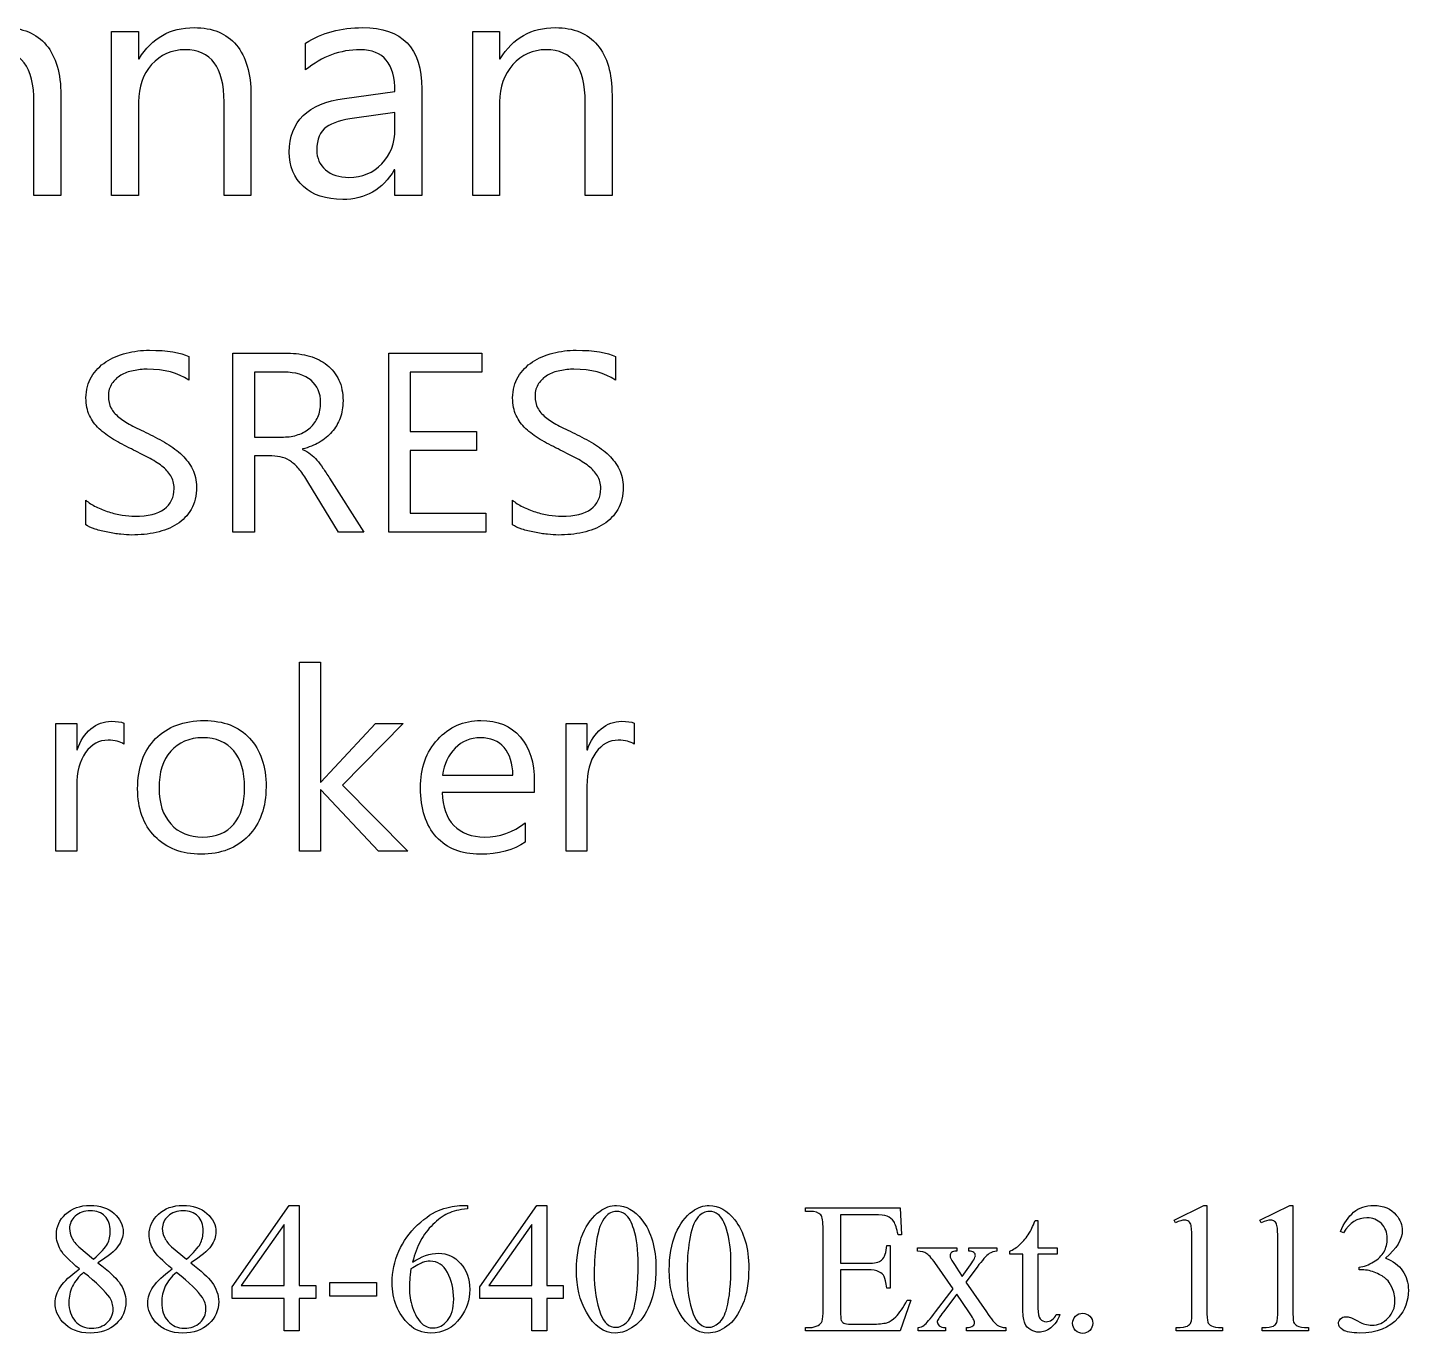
# Model space of a CAD drawing. Extents: x 2.32 to 5.29, y 6.96 to 8.91.
# Drawn here: x 4.364 to 5.294, y 7.986 to 8.866 of the extents above; entities that cross this region are included whole.
import ezdxf

# ---------------------------------------------------------------- set-up
doc = ezdxf.new("R2010")
doc.units = 0
doc.layers.add('Layer_1', color=7, linetype='CONTINUOUS')

msp = doc.modelspace()

# ---------------------------------------------------------------- linework, layer by layer
at = {"layer": 'Layer_1', "color": 7}
for p, q in [((4.420792, 8.752475), (4.420792, 8.863055)), ((4.420792, 8.863055), (4.43889, 8.863055)), ((4.43889, 8.863055), (4.43889, 8.844697)), ((4.664017, 8.752475), (4.664017, 8.863055)), ((4.664017, 8.863055), (4.682116, 8.863055)), ((4.682116, 8.863055), (4.682116, 8.844697)), ((4.551454, 8.837138), (4.551454, 8.85528)), ((4.43889, 8.844697), (4.439332, 8.844697)), ((4.682116, 8.844697), (4.682557, 8.844697)), ((4.386581, 8.820076), (4.386581, 8.752475)), ((4.514595, 8.820076), (4.514595, 8.752475)), ((4.577719, 8.817916), (4.611598, 8.822559)), ((4.629697, 8.824395), (4.629697, 8.752475)), ((4.75782, 8.820076), (4.75782, 8.752475)), ((4.368483, 8.752475), (4.368483, 8.81554)), ((4.43889, 8.81554), (4.43889, 8.752475)), ((4.496496, 8.752475), (4.496496, 8.81554)), ((4.611598, 8.808413), (4.58434, 8.804741)), ((4.611598, 8.797398), (4.611598, 8.808413)), ((4.611598, 8.808413), (4.611598, 8.808413)), ((4.682116, 8.81554), (4.682116, 8.752475)), ((4.739721, 8.752475), (4.739721, 8.81554)), ((4.611598, 8.769753), (4.611157, 8.769753)), ((4.611598, 8.752475), (4.611598, 8.769753)), ((4.386582, 8.752475), (4.368483, 8.752475)), ((4.386581, 8.752475), (4.386582, 8.752475)), ((4.43889, 8.752475), (4.420792, 8.752475)), ((4.514595, 8.752475), (4.496496, 8.752475)), ((4.514595, 8.752475), (4.514595, 8.752475)), ((4.629696, 8.752475), (4.611598, 8.752475)), ((4.629697, 8.752475), (4.629696, 8.752475)), ((4.682116, 8.752475), (4.664017, 8.752475)), ((4.75782, 8.752475), (4.739721, 8.752475)), ((4.75782, 8.752475), (4.75782, 8.752475)), ((4.472782, 8.644041), (4.472782, 8.628167)), ((4.50248, 8.525865), (4.50248, 8.646308)), ((4.50248, 8.646308), (4.539217, 8.646308)), ((4.607539, 8.525865), (4.607539, 8.646308)), ((4.607539, 8.646308), (4.670025, 8.646308)), ((4.670025, 8.646308), (4.670025, 8.633542)), ((4.76015, 8.644041), (4.76015, 8.628167)), ((4.5169, 8.633542), (4.5169, 8.589866)), ((4.536642, 8.633542), (4.5169, 8.633542)), ((4.5169, 8.633542), (4.5169, 8.633542)), ((4.670025, 8.633542), (4.621959, 8.633542)), ((4.621959, 8.633542), (4.621959, 8.593478)), ((4.621959, 8.593478), (4.66642, 8.593478)), ((4.66642, 8.593478), (4.66642, 8.580795)), ((4.5169, 8.589866), (4.53647, 8.589866)), ((4.528745, 8.5771), (4.5169, 8.5771)), ((4.5169, 8.5771), (4.5169, 8.525865)), ((4.549345, 8.581803), (4.549345, 8.581466)), ((4.66642, 8.580795), (4.621959, 8.580795)), ((4.621959, 8.580795), (4.621959, 8.538632)), ((4.57355, 8.525865), (4.55295, 8.559629)), ((4.567627, 8.562064), (4.590716, 8.525864)), ((4.403344, 8.530736), (4.403344, 8.547367)), ((4.690711, 8.530736), (4.690711, 8.547367)), ((4.621959, 8.538632), (4.672772, 8.538632)), ((4.672772, 8.538632), (4.672772, 8.525865)), ((4.403344, 8.530737), (4.403344, 8.530736)), ((4.690711, 8.530737), (4.690711, 8.530736)), ((4.5169, 8.525865), (4.50248, 8.525865)), ((4.590716, 8.525865), (4.57355, 8.525865)), ((4.590716, 8.525864), (4.590716, 8.525865)), ((4.672772, 8.525865), (4.607539, 8.525865)), ((4.672772, 8.525865), (4.672772, 8.525865)), ((4.547285, 8.310847), (4.547285, 8.438178)), ((4.547285, 8.438178), (4.561361, 8.438178)), ((4.561361, 8.438178), (4.561361, 8.357463)), ((4.383173, 8.310847), (4.383173, 8.396854)), ((4.383173, 8.396854), (4.397249, 8.396854)), ((4.397249, 8.396854), (4.397249, 8.379132)), ((4.429008, 8.39719), (4.429008, 8.382912)), ((4.561705, 8.357463), (4.598613, 8.396854)), ((4.617067, 8.396854), (4.576296, 8.355363)), ((4.598613, 8.396854), (4.617067, 8.396854)), ((4.726847, 8.310847), (4.726847, 8.396854)), ((4.726847, 8.396854), (4.740923, 8.396854)), ((4.740923, 8.396854), (4.740923, 8.379132)), ((4.772681, 8.39719), (4.772681, 8.382912)), ((4.397249, 8.379132), (4.397593, 8.379132)), ((4.429008, 8.382912), (4.429008, 8.382912)), ((4.482052, 8.387279), (4.482052, 8.387279)), ((4.740923, 8.379132), (4.741266, 8.379132)), ((4.772681, 8.382912), (4.772681, 8.382912)), ((4.643589, 8.362082), (4.691054, 8.362082)), ((4.691054, 8.362082), (4.691054, 8.362082)), ((4.397249, 8.354691), (4.397249, 8.310847)), ((4.561361, 8.357463), (4.561705, 8.357463)), ((4.561705, 8.352171), (4.561361, 8.352171)), ((4.561361, 8.352171), (4.561361, 8.310847)), ((4.600501, 8.310847), (4.561705, 8.352171)), ((4.576296, 8.355363), (4.620243, 8.310847)), ((4.705474, 8.35763), (4.705474, 8.350407)), ((4.740923, 8.354691), (4.740923, 8.310847)), ((4.705474, 8.350407), (4.643417, 8.350407)), ((4.705474, 8.350407), (4.705474, 8.350407)), ((4.69938, 8.329997), (4.69938, 8.317063)), ((4.397249, 8.310847), (4.383173, 8.310847)), ((4.481022, 8.308832), (4.481022, 8.308832)), ((4.561361, 8.310847), (4.547285, 8.310847)), ((4.620243, 8.310847), (4.600501, 8.310847)), ((4.620243, 8.310847), (4.620243, 8.310847)), ((4.740923, 8.310847), (4.726847, 8.310847)), ((4.502043, 8.017451), (4.540434, 8.07226)), ((4.540434, 8.07226), (4.547148, 8.07226)), ((4.547148, 8.07226), (4.547148, 8.018305)), ((4.656828, 8.07226), (4.660369, 8.07226)), ((4.660369, 8.07226), (4.660369, 8.070002)), ((4.660369, 8.07226), (4.660369, 8.07226)), ((4.668791, 8.017451), (4.707182, 8.07226)), ((4.707182, 8.07226), (4.713896, 8.07226)), ((4.713896, 8.07226), (4.713896, 8.018305)), ((5.136321, 8.062434), (5.156462, 8.07226)), ((5.156462, 8.07226), (5.158476, 8.07226)), ((5.158476, 8.07226), (5.158476, 8.002375)), ((5.194182, 8.062434), (5.214324, 8.07226)), ((5.214324, 8.07226), (5.216338, 8.07226)), ((5.216338, 8.07226), (5.216338, 8.002375)), ((4.888151, 8.068294), (4.888151, 8.070552)), ((4.888151, 8.070552), (4.951933, 8.070552)), ((4.891081, 8.068294), (4.888151, 8.068294)), ((4.911711, 8.066035), (4.911711, 8.03332)), ((4.934416, 8.066035), (4.911711, 8.066035)), ((4.911711, 8.066035), (4.911711, 8.066035)), ((4.951933, 8.070552), (4.952848, 8.052424)), ((4.537078, 8.059382), (4.508025, 8.018305)), ((4.537078, 8.018305), (4.537078, 8.059382)), ((4.703826, 8.059382), (4.674773, 8.018305)), ((4.703826, 8.018305), (4.703826, 8.059382)), ((4.899992, 8.002376), (4.899992, 8.056148)), ((5.042754, 8.062068), (5.044646, 8.062068)), ((5.044646, 8.062068), (5.044646, 8.043696)), ((5.044646, 8.062068), (5.044646, 8.062068)), ((5.137236, 8.060542), (5.13632, 8.062434)), ((5.13632, 8.062434), (5.136321, 8.062434)), ((5.195097, 8.060542), (5.194182, 8.062434)), ((5.194182, 8.062434), (5.194182, 8.062434)), ((5.250395, 8.053829), (5.248381, 8.054805)), ((5.248381, 8.054805), (5.248381, 8.054804)), ((4.39865, 8.044306), (4.40866, 8.036006)), ((4.46115, 8.044306), (4.47116, 8.036006)), ((4.9429, 8.045344), (4.945159, 8.045344)), ((4.945159, 8.045344), (4.945159, 8.016535)), ((4.952848, 8.052424), (4.950468, 8.052424)), ((5.148405, 8.002375), (5.148405, 8.047053)), ((5.206266, 8.002375), (5.206266, 8.047053)), ((4.40866, 8.036006), (4.40866, 8.036006)), ((4.47116, 8.036006), (4.47116, 8.036006)), ((4.963652, 8.043696), (4.989958, 8.043696)), ((4.963652, 8.041438), (4.963652, 8.043696)), ((4.963652, 8.043696), (4.963652, 8.043696)), ((4.989958, 8.043696), (4.989958, 8.041438)), ((4.998137, 8.041438), (4.998137, 8.043696)), ((4.998137, 8.043696), (5.017058, 8.043696)), ((5.017058, 8.043696), (5.017058, 8.041438)), ((5.025725, 8.039423), (5.025725, 8.041438)), ((5.034575, 8.039423), (5.025725, 8.039423)), ((5.034575, 8.001826), (5.034575, 8.039423)), ((5.044646, 8.043696), (5.057707, 8.043696)), ((5.057707, 8.039423), (5.044646, 8.039423)), ((5.044646, 8.039423), (5.044646, 8.003169)), ((5.057707, 8.043696), (5.057707, 8.039423)), ((4.399077, 8.029475), (4.399077, 8.029475)), ((4.401946, 8.027155), (4.401946, 8.027155)), ((4.461577, 8.029475), (4.461577, 8.029475)), ((4.464446, 8.027155), (4.464446, 8.027155)), ((4.622404, 8.029536), (4.622405, 8.029536)), ((4.733855, 8.028681), (4.733855, 8.028681)), ((4.745818, 8.027155), (4.745818, 8.027155)), ((4.796355, 8.028681), (4.796355, 8.028681)), ((4.808318, 8.027155), (4.808318, 8.027155)), ((4.911711, 8.03332), (4.9299, 8.03332)), ((4.9299, 8.028864), (4.911711, 8.028864)), ((4.911711, 8.028864), (4.911711, 8.001582)), ((4.987456, 8.016108), (4.976835, 8.031489)), ((4.989592, 8.030757), (4.993559, 8.024409)), ((4.993559, 8.024409), (4.998137, 8.030757)), ((5.003691, 8.030757), (4.996062, 8.020564)), ((5.261015, 8.028865), (5.261015, 8.030696)), ((5.262969, 8.028865), (5.261015, 8.028865)), ((4.502043, 8.009638), (4.502043, 8.017451)), ((4.508025, 8.018305), (4.537078, 8.018305)), ((4.537078, 8.018305), (4.537078, 8.018305)), ((4.547148, 8.018305), (4.558257, 8.018305)), ((4.558257, 8.018305), (4.558257, 8.009638)), ((4.558257, 8.018305), (4.558257, 8.018305)), ((4.567656, 8.020442), (4.599211, 8.020442)), ((4.567656, 8.011225), (4.567656, 8.020442)), ((4.567656, 8.020442), (4.567656, 8.020442)), ((4.599211, 8.020442), (4.599211, 8.011225)), ((4.668791, 8.009638), (4.668791, 8.017451)), ((4.674773, 8.018305), (4.703826, 8.018305)), ((4.703826, 8.018305), (4.703826, 8.018305)), ((4.713896, 8.018305), (4.725005, 8.018305)), ((4.725005, 8.018305), (4.725005, 8.009638)), ((4.725005, 8.018305), (4.725005, 8.018305)), ((4.945159, 8.016535), (4.9429, 8.016535)), ((4.996062, 8.020564), (5.009978, 8.000544)), ((4.537078, 8.009638), (4.502043, 8.009638)), ((4.537078, 7.987788), (4.537078, 8.009638)), ((4.558257, 8.009638), (4.547148, 8.009638)), ((4.547148, 8.009638), (4.547148, 7.987788)), ((4.599211, 8.011225), (4.567656, 8.011225)), ((4.703826, 8.009638), (4.668791, 8.009638)), ((4.703826, 7.987788), (4.703826, 8.009638)), ((4.725005, 8.009638), (4.713896, 8.009638)), ((4.713896, 8.009638), (4.713896, 7.987788)), ((4.959074, 8.00854), (4.951933, 7.987788)), ((4.956633, 8.00854), (4.959074, 8.00854)), ((4.975737, 8.000544), (4.987456, 8.016108)), ((4.989958, 8.012507), (4.980986, 8.000544)), ((4.998137, 8.000544), (4.989958, 8.012507)), ((5.057036, 7.998896), (5.059416, 7.998896)), ((5.074797, 7.999629), (5.074797, 7.999629)), ((4.888151, 7.987788), (4.888151, 7.990046)), ((4.888151, 7.990046), (4.891081, 7.990046)), ((4.918547, 7.992305), (4.932585, 7.992305)), ((4.964079, 7.987788), (4.964079, 7.989985)), ((4.982329, 7.989985), (4.982329, 7.987788)), ((4.996611, 7.987788), (4.996611, 7.989985)), ((5.022978, 7.989985), (5.022978, 7.987788)), ((5.137785, 7.987788), (5.137785, 7.990046)), ((5.168913, 7.990046), (5.168913, 7.987788)), ((5.195646, 7.987788), (5.195646, 7.990046)), ((5.226774, 7.990046), (5.226774, 7.987788)), ((4.547148, 7.987788), (4.537078, 7.987788)), ((4.713896, 7.987788), (4.703826, 7.987788)), ((4.951933, 7.987788), (4.888151, 7.987788)), ((4.982329, 7.987788), (4.964079, 7.987788)), ((5.022978, 7.987788), (4.996611, 7.987788)), ((5.168913, 7.987788), (5.137785, 7.987788)), ((5.226774, 7.987788), (5.195646, 7.987788))]:
    msp.add_line(p, q, dxfattribs=at)
for points in [[(4.348398, 8.865647), (4.360758, 8.865647), (4.370212, 8.861723), (4.37676, 8.853876)], [(4.439332, 8.844697), (4.447866, 8.858664), (4.460226, 8.865647), (4.476411, 8.865647)], [(4.476411, 8.865647), (4.488771, 8.865647), (4.498225, 8.861723), (4.504773, 8.853876)], [(4.551454, 8.85528), (4.562563, 8.862191), (4.575365, 8.865647), (4.589858, 8.865647)], [(4.589858, 8.865647), (4.616417, 8.865647), (4.629697, 8.851896), (4.629697, 8.824395)], [(4.682557, 8.844697), (4.691091, 8.858664), (4.703451, 8.865647), (4.719636, 8.865647)], [(4.719636, 8.865647), (4.731996, 8.865647), (4.74145, 8.861723), (4.747998, 8.853876)], [(4.37676, 8.853876), (4.383307, 8.846101), (4.386581, 8.834834), (4.386581, 8.820076)], [(4.504773, 8.853876), (4.511321, 8.846101), (4.514595, 8.834834), (4.514595, 8.820076)], [(4.747998, 8.853876), (4.754546, 8.846101), (4.75782, 8.834834), (4.75782, 8.820076)], [(4.368483, 8.81554), (4.368483, 8.83901), (4.359728, 8.850744), (4.342218, 8.850744)], [(4.470232, 8.850744), (4.461182, 8.850744), (4.453678, 8.847397), (4.447719, 8.840702)], [(4.496496, 8.81554), (4.496496, 8.83901), (4.487742, 8.850744), (4.470232, 8.850744)], [(4.588313, 8.850744), (4.574702, 8.850744), (4.562416, 8.846209), (4.551454, 8.837138)], [(4.611598, 8.822559), (4.611598, 8.841349), (4.603837, 8.850744), (4.588313, 8.850744)], [(4.713457, 8.850744), (4.704407, 8.850744), (4.696903, 8.847397), (4.690944, 8.840702)], [(4.739721, 8.81554), (4.739721, 8.83901), (4.730967, 8.850744), (4.713457, 8.850744)], [(4.447719, 8.840702), (4.441833, 8.834078), (4.43889, 8.825691), (4.43889, 8.81554)], [(4.690944, 8.840702), (4.685058, 8.834078), (4.682116, 8.825691), (4.682116, 8.81554)], [(4.540418, 8.781848), (4.540418, 8.80251), (4.552852, 8.814532), (4.577719, 8.817916)], [(4.565359, 8.798586), (4.561092, 8.795706), (4.558958, 8.790559), (4.558958, 8.783144)], [(4.58434, 8.804741), (4.575953, 8.80359), (4.569626, 8.801538), (4.565359, 8.798586)], [(4.602769, 8.773965), (4.608655, 8.780156), (4.611598, 8.787967), (4.611598, 8.797398)], [(4.549909, 8.75863), (4.543582, 8.764462), (4.540418, 8.772201), (4.540418, 8.781848)], [(4.558958, 8.783144), (4.558958, 8.777744), (4.560908, 8.773317), (4.564807, 8.769861)], [(4.564807, 8.769861), (4.56878, 8.766477), (4.57404, 8.764786), (4.580588, 8.764786)], [(4.611157, 8.769753), (4.603285, 8.756506), (4.591697, 8.749883), (4.576395, 8.749883)], [(4.580588, 8.764786), (4.589563, 8.764786), (4.596957, 8.767845), (4.602769, 8.773965)], [(4.576395, 8.749883), (4.565138, 8.749883), (4.55631, 8.752799), (4.549909, 8.75863)], [(4.407206, 8.630434), (4.409667, 8.634522), (4.4129, 8.637882), (4.416905, 8.640513)], [(4.416905, 8.640513), (4.420911, 8.643145), (4.42546, 8.645105), (4.430552, 8.646393)], [(4.430552, 8.646393), (4.435702, 8.647681), (4.440938, 8.648325), (4.44626, 8.648325)], [(4.44626, 8.648325), (4.458391, 8.648325), (4.467232, 8.646897), (4.472782, 8.644041)], [(4.539217, 8.646308), (4.544595, 8.646308), (4.549545, 8.645636), (4.554066, 8.644293)], [(4.554066, 8.644293), (4.558643, 8.643005), (4.562592, 8.641017), (4.565911, 8.638329)], [(4.694574, 8.630434), (4.697034, 8.634522), (4.700267, 8.637882), (4.704273, 8.640513)], [(4.704273, 8.640513), (4.708278, 8.643145), (4.712827, 8.645105), (4.71792, 8.646393)], [(4.71792, 8.646393), (4.72307, 8.647681), (4.728306, 8.648325), (4.733627, 8.648325)], [(4.733627, 8.648325), (4.745758, 8.648325), (4.754599, 8.646897), (4.76015, 8.644041)], [(4.403515, 8.616156), (4.403515, 8.621643), (4.404745, 8.626403), (4.407206, 8.630434)], [(4.426948, 8.631442), (4.424487, 8.629987), (4.422484, 8.628111), (4.420939, 8.625815)], [(4.435359, 8.63455), (4.432212, 8.633934), (4.429408, 8.632898), (4.426948, 8.631442)], [(4.444801, 8.635558), (4.441653, 8.635558), (4.438506, 8.635222), (4.435359, 8.63455)], [(4.472782, 8.628167), (4.465515, 8.633094), (4.456188, 8.635558), (4.444801, 8.635558)], [(4.555096, 8.628082), (4.550861, 8.631722), (4.54471, 8.633542), (4.536642, 8.633542)], [(4.565911, 8.638329), (4.569287, 8.635642), (4.571919, 8.632282), (4.573807, 8.62825)], [(4.690883, 8.616156), (4.690883, 8.621643), (4.692113, 8.626403), (4.694574, 8.630434)], [(4.714315, 8.631442), (4.711855, 8.629987), (4.709852, 8.628111), (4.708307, 8.625815)], [(4.722727, 8.63455), (4.719579, 8.633934), (4.716776, 8.632898), (4.714315, 8.631442)], [(4.732168, 8.635558), (4.729021, 8.635558), (4.725874, 8.635222), (4.722727, 8.63455)], [(4.76015, 8.628167), (4.752883, 8.633094), (4.743555, 8.635558), (4.732168, 8.635558)], [(4.420939, 8.625815), (4.419394, 8.623519), (4.418622, 8.62072), (4.418622, 8.617416)], [(4.561533, 8.613048), (4.561533, 8.619487), (4.559387, 8.624499), (4.555096, 8.628082)], [(4.573807, 8.62825), (4.575695, 8.624275), (4.57664, 8.619599), (4.57664, 8.614224)], [(4.708307, 8.625815), (4.706762, 8.623519), (4.705989, 8.62072), (4.705989, 8.617416)], [(4.405833, 8.604397), (4.404288, 8.607757), (4.403515, 8.611676), (4.403515, 8.616156)], [(4.418622, 8.617416), (4.418622, 8.614336), (4.419194, 8.611676), (4.420338, 8.609437)], [(4.559645, 8.603305), (4.560904, 8.606217), (4.561533, 8.609464), (4.561533, 8.613048)], [(4.57664, 8.614224), (4.57664, 8.610024), (4.575981, 8.606161), (4.574665, 8.602633)], [(4.6932, 8.604397), (4.691655, 8.607757), (4.690883, 8.611676), (4.690883, 8.616156)], [(4.705989, 8.617416), (4.705989, 8.614336), (4.706562, 8.611676), (4.707706, 8.609437)], [(4.412356, 8.595494), (4.409609, 8.598126), (4.407435, 8.601093), (4.405833, 8.604397)], [(4.420338, 8.609437), (4.42154, 8.607197), (4.423285, 8.605153), (4.425574, 8.603305)], [(4.425574, 8.603305), (4.427863, 8.601458), (4.430638, 8.599666), (4.4339, 8.59793)], [(4.554409, 8.595998), (4.556641, 8.598014), (4.558386, 8.600449), (4.559645, 8.603305)], [(4.574665, 8.602633), (4.573407, 8.599161), (4.571575, 8.596054), (4.569172, 8.59331)], [(4.699724, 8.595494), (4.696977, 8.598126), (4.694802, 8.601093), (4.6932, 8.604397)], [(4.707706, 8.609437), (4.708908, 8.607197), (4.710653, 8.605153), (4.712942, 8.603305)], [(4.712942, 8.603305), (4.715231, 8.601458), (4.718006, 8.599666), (4.721268, 8.59793)], [(4.422055, 8.588271), (4.418336, 8.590455), (4.415103, 8.592862), (4.412356, 8.595494)], [(4.4339, 8.59793), (4.437219, 8.596194), (4.441024, 8.59429), (4.445316, 8.592218)], [(4.546426, 8.591462), (4.549516, 8.592526), (4.552177, 8.594038), (4.554409, 8.595998)], [(4.569172, 8.59331), (4.566826, 8.590566), (4.563965, 8.588214), (4.560589, 8.586255)], [(4.709423, 8.588271), (4.705703, 8.590455), (4.70247, 8.592862), (4.699724, 8.595494)], [(4.721268, 8.59793), (4.724586, 8.596194), (4.728392, 8.59429), (4.732683, 8.592218)], [(4.434072, 8.581803), (4.42978, 8.583931), (4.425774, 8.586087), (4.422055, 8.588271)], [(4.445316, 8.592218), (4.449722, 8.590091), (4.453899, 8.587851), (4.457847, 8.585499)], [(4.457847, 8.585499), (4.461796, 8.583147), (4.465257, 8.580544), (4.468233, 8.577688)], [(4.53647, 8.589866), (4.540075, 8.589866), (4.543394, 8.590398), (4.546426, 8.591462)], [(4.560589, 8.586255), (4.55727, 8.584351), (4.553522, 8.582867), (4.549345, 8.581803)], [(4.721439, 8.581803), (4.717148, 8.583931), (4.713142, 8.586087), (4.709423, 8.588271)], [(4.732683, 8.592218), (4.737089, 8.590091), (4.741266, 8.587851), (4.745215, 8.585499)], [(4.745215, 8.585499), (4.749163, 8.583147), (4.752625, 8.580544), (4.755601, 8.577688)], [(4.445402, 8.576008), (4.441911, 8.577856), (4.438134, 8.579788), (4.434072, 8.581803)], [(4.454586, 8.570297), (4.452011, 8.572312), (4.448949, 8.574216), (4.445402, 8.576008)], [(4.468233, 8.577688), (4.471208, 8.574832), (4.473555, 8.571669), (4.475271, 8.568197)], [(4.535955, 8.576092), (4.533838, 8.576764), (4.531434, 8.5771), (4.528745, 8.5771)], [(4.541963, 8.573068), (4.540132, 8.574468), (4.538129, 8.575476), (4.535955, 8.576092)], [(4.549345, 8.581466), (4.551405, 8.58057), (4.553179, 8.579535), (4.554666, 8.578359)], [(4.554666, 8.578359), (4.556211, 8.577239), (4.557671, 8.575895), (4.559044, 8.574327)], [(4.559044, 8.574327), (4.560417, 8.572759), (4.561762, 8.570967), (4.563078, 8.568952)], [(4.732769, 8.576008), (4.729279, 8.577856), (4.725502, 8.579788), (4.721439, 8.581803)], [(4.741953, 8.570297), (4.739378, 8.572312), (4.736317, 8.574216), (4.732769, 8.576008)], [(4.755601, 8.577688), (4.758576, 8.574832), (4.760922, 8.571669), (4.762639, 8.568197)], [(4.460594, 8.563745), (4.459163, 8.566153), (4.457161, 8.568337), (4.454586, 8.570297)], [(4.475271, 8.568197), (4.477045, 8.564725), (4.477932, 8.56075), (4.477932, 8.55627)], [(4.547456, 8.567609), (4.545683, 8.569848), (4.543851, 8.571668), (4.541963, 8.573068)], [(4.55295, 8.559629), (4.551061, 8.562765), (4.54923, 8.565425), (4.547456, 8.567609)], [(4.563078, 8.568952), (4.564451, 8.566992), (4.565968, 8.564696), (4.567627, 8.562064)], [(4.747961, 8.563745), (4.746531, 8.566153), (4.744528, 8.568337), (4.741953, 8.570297)], [(4.762639, 8.568197), (4.764413, 8.564725), (4.7653, 8.56075), (4.7653, 8.55627)], [(4.462826, 8.555262), (4.462826, 8.55851), (4.462082, 8.561338), (4.460594, 8.563745)], [(4.477932, 8.55627), (4.477932, 8.550335), (4.47673, 8.545295), (4.474327, 8.541152)], [(4.750193, 8.555262), (4.750193, 8.55851), (4.749449, 8.561338), (4.747961, 8.563745)], [(4.7653, 8.55627), (4.7653, 8.550335), (4.764098, 8.545295), (4.761695, 8.541152)], [(4.403344, 8.547367), (4.405289, 8.545687), (4.407607, 8.544175), (4.410296, 8.542831)], [(4.456216, 8.54132), (4.460623, 8.544567), (4.462826, 8.549215), (4.462826, 8.555262)], [(4.690711, 8.547367), (4.692657, 8.545687), (4.694974, 8.544175), (4.697664, 8.542831)], [(4.743584, 8.54132), (4.74799, 8.544567), (4.750193, 8.549215), (4.750193, 8.555262)], [(4.410296, 8.542831), (4.413043, 8.541487), (4.415904, 8.54034), (4.418879, 8.539388)], [(4.418879, 8.539388), (4.421912, 8.538492), (4.424945, 8.537792), (4.427978, 8.537288)], [(4.427978, 8.537288), (4.43101, 8.536784), (4.433814, 8.536532), (4.436389, 8.536532)], [(4.436389, 8.536532), (4.445258, 8.536532), (4.451868, 8.538128), (4.456216, 8.54132)], [(4.474327, 8.541152), (4.471981, 8.537064), (4.468777, 8.533733), (4.464714, 8.531157)], [(4.697664, 8.542831), (4.70041, 8.541487), (4.703271, 8.54034), (4.706247, 8.539388)], [(4.706247, 8.539388), (4.70928, 8.538492), (4.712312, 8.537792), (4.715345, 8.537288)], [(4.715345, 8.537288), (4.718378, 8.536784), (4.721182, 8.536532), (4.723757, 8.536532)], [(4.723757, 8.536532), (4.732626, 8.536532), (4.739235, 8.538128), (4.743584, 8.54132)], [(4.761695, 8.541152), (4.759349, 8.537064), (4.756144, 8.533733), (4.752081, 8.531157)], [(4.409695, 8.527798), (4.407063, 8.528694), (4.404946, 8.529674), (4.403344, 8.530737)], [(4.418193, 8.525698), (4.415217, 8.526258), (4.412385, 8.526958), (4.409695, 8.527798)], [(4.464714, 8.531157), (4.460708, 8.528581), (4.456073, 8.526733), (4.450809, 8.525613)], [(4.697063, 8.527798), (4.69443, 8.528694), (4.692313, 8.529674), (4.690711, 8.530737)], [(4.70556, 8.525698), (4.702585, 8.526258), (4.699752, 8.526958), (4.697063, 8.527798)], [(4.752081, 8.531157), (4.748076, 8.528581), (4.743441, 8.526733), (4.738177, 8.525613)], [(4.426948, 8.524354), (4.424086, 8.524634), (4.421168, 8.525082), (4.418193, 8.525698)], [(4.434157, 8.52385), (4.432212, 8.52385), (4.429809, 8.524018), (4.426948, 8.524354)], [(4.450809, 8.525613), (4.445545, 8.524438), (4.439994, 8.52385), (4.434157, 8.52385)], [(4.714315, 8.524354), (4.711454, 8.524634), (4.708536, 8.525082), (4.70556, 8.525698)], [(4.721525, 8.52385), (4.719579, 8.52385), (4.717176, 8.524018), (4.714315, 8.524354)], [(4.738177, 8.525613), (4.732912, 8.524438), (4.727362, 8.52385), (4.721525, 8.52385)], [(4.406777, 8.393243), (4.410897, 8.396658), (4.415503, 8.398366), (4.420596, 8.398366)], [(4.420596, 8.398366), (4.424258, 8.398366), (4.427062, 8.397974), (4.429008, 8.39719)], [(4.45038, 8.386692), (4.458448, 8.394811), (4.469349, 8.39887), (4.483082, 8.39887)], [(4.483082, 8.39887), (4.496186, 8.39887), (4.5064, 8.394923), (4.513724, 8.387027)], [(4.640413, 8.386188), (4.648195, 8.394643), (4.657837, 8.39887), (4.669339, 8.39887)], [(4.669339, 8.39887), (4.68084, 8.39887), (4.689738, 8.395231), (4.696033, 8.387951)], [(4.750451, 8.393243), (4.754571, 8.396658), (4.759177, 8.398366), (4.76427, 8.398366)], [(4.76427, 8.398366), (4.767932, 8.398366), (4.770736, 8.397974), (4.772681, 8.39719)], [(4.397593, 8.379132), (4.399596, 8.38518), (4.402657, 8.389883), (4.406777, 8.393243)], [(4.741266, 8.379132), (4.743269, 8.38518), (4.746331, 8.389883), (4.750451, 8.393243)], [(4.418364, 8.385684), (4.412356, 8.385684), (4.40732, 8.382912), (4.403258, 8.377368)], [(4.429008, 8.382912), (4.426547, 8.38476), (4.422999, 8.385684), (4.418364, 8.385684)], [(4.438277, 8.352843), (4.438277, 8.36729), (4.442311, 8.378572), (4.45038, 8.386692)], [(4.482052, 8.387279), (4.473011, 8.387279), (4.465858, 8.384256), (4.460594, 8.378208)], [(4.502995, 8.378544), (4.498131, 8.384368), (4.49115, 8.387279), (4.482052, 8.387279)], [(4.513724, 8.387027), (4.521106, 8.379132), (4.524797, 8.368185), (4.524797, 8.354187)], [(4.628826, 8.353515), (4.628826, 8.366898), (4.632688, 8.377788), (4.640413, 8.386188)], [(4.652172, 8.380308), (4.647537, 8.375661), (4.644676, 8.369585), (4.643589, 8.362082)], [(4.669081, 8.387279), (4.662444, 8.387279), (4.656807, 8.384956), (4.652172, 8.380308)], [(4.685132, 8.380644), (4.681298, 8.385068), (4.675948, 8.387279), (4.669081, 8.387279)], [(4.691054, 8.362082), (4.690995, 8.370033), (4.689021, 8.376221), (4.685132, 8.380644)], [(4.696033, 8.387951), (4.702327, 8.380672), (4.705474, 8.370565), (4.705474, 8.35763)], [(4.762038, 8.385684), (4.75603, 8.385684), (4.750994, 8.382912), (4.746931, 8.377368)], [(4.772681, 8.382912), (4.770221, 8.38476), (4.766673, 8.385684), (4.762038, 8.385684)], [(4.403258, 8.377368), (4.399252, 8.371825), (4.397249, 8.364266), (4.397249, 8.354691)], [(4.460594, 8.378208), (4.455329, 8.372217), (4.452697, 8.36393), (4.452697, 8.353347)], [(4.510377, 8.353683), (4.510377, 8.364434), (4.507916, 8.372721), (4.502995, 8.378544)], [(4.746931, 8.377368), (4.742926, 8.371825), (4.740923, 8.364266), (4.740923, 8.354691)], [(4.449865, 8.320842), (4.44214, 8.328906), (4.438277, 8.339572), (4.438277, 8.352843)], [(4.452697, 8.353347), (4.452697, 8.343156), (4.455358, 8.335121), (4.46068, 8.329242)], [(4.502995, 8.329073), (4.507916, 8.334841), (4.510377, 8.343044), (4.510377, 8.353683)], [(4.524797, 8.354187), (4.524797, 8.340468), (4.52082, 8.329465), (4.512866, 8.321178)], [(4.639469, 8.320506), (4.632374, 8.328346), (4.628826, 8.339348), (4.628826, 8.353515)], [(4.643417, 8.350407), (4.643646, 8.340832), (4.646279, 8.333441), (4.651314, 8.328234)], [(4.46068, 8.329242), (4.466001, 8.323362), (4.473125, 8.320422), (4.482052, 8.320422)], [(4.482052, 8.320422), (4.49115, 8.320422), (4.498131, 8.323306), (4.502995, 8.329073)], [(4.651314, 8.328234), (4.656349, 8.323026), (4.663273, 8.320422), (4.672085, 8.320422)], [(4.672085, 8.320422), (4.681985, 8.320422), (4.691083, 8.323614), (4.69938, 8.329997)], [(4.481022, 8.308832), (4.468033, 8.308832), (4.457647, 8.312835), (4.449865, 8.320842)], [(4.512866, 8.321178), (4.504969, 8.312947), (4.494355, 8.308832), (4.481022, 8.308832)], [(4.668738, 8.308832), (4.656321, 8.308832), (4.646564, 8.312723), (4.639469, 8.320506)], [(4.69938, 8.317063), (4.691655, 8.311575), (4.681441, 8.308832), (4.668738, 8.308832)], [(4.3898, 8.066401), (4.39395, 8.070307), (4.399464, 8.07226), (4.40634, 8.07226)], [(4.40634, 8.07226), (4.413013, 8.07226), (4.418384, 8.07045), (4.422453, 8.066828)], [(4.4523, 8.066401), (4.45645, 8.070307), (4.461964, 8.07226), (4.46884, 8.07226)], [(4.46884, 8.07226), (4.475513, 8.07226), (4.480884, 8.07045), (4.484953, 8.066828)], [(4.642729, 8.069575), (4.647775, 8.071365), (4.652475, 8.07226), (4.656828, 8.07226)], [(4.74948, 8.068293), (4.753142, 8.070938), (4.756926, 8.07226), (4.760832, 8.07226)], [(4.760832, 8.07226), (4.76718, 8.07226), (4.772877, 8.069026), (4.777922, 8.062556)], [(4.81198, 8.068293), (4.815642, 8.070938), (4.819426, 8.07226), (4.823332, 8.07226)], [(4.823332, 8.07226), (4.82968, 8.07226), (4.835377, 8.069026), (4.840422, 8.062556)], [(5.257292, 8.067683), (5.260914, 8.070735), (5.26541, 8.07226), (5.270781, 8.07226)], [(5.270781, 8.07226), (5.277414, 8.07226), (5.2825, 8.070104), (5.28604, 8.065791)], [(4.383574, 8.052546), (4.383574, 8.057917), (4.385649, 8.062535), (4.3898, 8.066401)], [(4.39633, 8.065119), (4.393726, 8.062719), (4.392424, 8.059911), (4.392424, 8.056696)], [(4.406462, 8.06872), (4.402312, 8.06872), (4.398935, 8.06752), (4.39633, 8.065119)], [(4.416289, 8.065058), (4.413888, 8.0675), (4.410613, 8.06872), (4.406462, 8.06872)], [(4.41989, 8.055048), (4.41989, 8.059321), (4.41869, 8.062658), (4.416289, 8.065058)], [(4.422453, 8.066828), (4.426522, 8.063207), (4.428557, 8.059077), (4.428557, 8.054438)], [(4.446074, 8.052546), (4.446074, 8.057917), (4.448149, 8.062535), (4.4523, 8.066401)], [(4.45883, 8.065119), (4.456226, 8.062719), (4.454924, 8.059911), (4.454924, 8.056696)], [(4.468962, 8.06872), (4.464812, 8.06872), (4.461435, 8.06752), (4.45883, 8.065119)], [(4.478789, 8.065058), (4.476388, 8.0675), (4.473113, 8.06872), (4.468962, 8.06872)], [(4.48239, 8.055048), (4.48239, 8.059321), (4.48119, 8.062658), (4.478789, 8.065058)], [(4.484953, 8.066828), (4.489022, 8.063207), (4.491057, 8.059077), (4.491057, 8.054438)], [(4.62686, 8.059138), (4.632394, 8.064306), (4.637684, 8.067785), (4.642729, 8.069575)], [(4.647185, 8.066767), (4.643808, 8.06518), (4.640451, 8.062739), (4.637114, 8.059443)], [(4.660369, 8.070002), (4.654997, 8.069473), (4.650603, 8.068395), (4.647185, 8.066767)], [(4.738127, 8.053034), (4.740976, 8.05987), (4.74476, 8.064957), (4.74948, 8.068293)], [(4.753386, 8.064509), (4.750456, 8.061132), (4.748463, 8.055822), (4.747405, 8.048579)], [(4.760771, 8.068232), (4.758004, 8.068232), (4.755543, 8.066991), (4.753386, 8.064509)], [(4.766814, 8.066218), (4.765145, 8.067561), (4.763131, 8.068232), (4.760771, 8.068232)], [(4.77249, 8.056269), (4.771025, 8.060949), (4.769133, 8.064265), (4.766814, 8.066218)], [(4.800627, 8.053034), (4.803476, 8.05987), (4.80726, 8.064957), (4.81198, 8.068293)], [(4.815886, 8.064509), (4.812956, 8.061132), (4.810963, 8.055822), (4.809905, 8.048579)], [(4.823271, 8.068232), (4.820504, 8.068232), (4.818043, 8.066991), (4.815886, 8.064509)], [(4.829314, 8.066218), (4.827645, 8.067561), (4.825631, 8.068232), (4.823271, 8.068232)], [(4.83499, 8.056269), (4.833525, 8.060949), (4.831633, 8.064265), (4.829314, 8.066218)], [(4.898405, 8.065852), (4.89694, 8.06748), (4.894499, 8.068294), (4.891081, 8.068294)], [(4.899992, 8.056148), (4.899992, 8.061397), (4.899463, 8.064631), (4.898405, 8.065852)], [(4.943022, 8.06512), (4.941394, 8.06573), (4.938525, 8.066035), (4.934416, 8.066035)], [(4.947599, 8.061397), (4.946582, 8.063024), (4.945056, 8.064265), (4.943022, 8.06512)], [(5.248381, 8.054804), (5.250741, 8.060379), (5.253712, 8.064672), (5.257292, 8.067683)], [(5.266203, 8.06396), (5.259896, 8.06396), (5.254627, 8.060583), (5.250395, 8.053829)], [(5.275969, 8.060054), (5.273365, 8.062658), (5.27011, 8.06396), (5.266203, 8.06396)], [(5.28604, 8.065791), (5.288725, 8.062576), (5.290068, 8.059138), (5.290068, 8.055476)], [(4.392424, 8.056696), (4.392424, 8.054581), (4.392953, 8.052465), (4.394011, 8.050349)], [(4.417937, 8.046381), (4.419239, 8.048945), (4.41989, 8.051834), (4.41989, 8.055048)], [(4.428557, 8.054438), (4.428557, 8.051346), (4.427458, 8.048192), (4.425261, 8.044978)], [(4.454924, 8.056696), (4.454924, 8.054581), (4.455453, 8.052465), (4.456511, 8.050349)], [(4.480437, 8.046381), (4.481739, 8.048945), (4.48239, 8.051834), (4.48239, 8.055048)], [(4.491057, 8.054438), (4.491057, 8.051346), (4.489958, 8.048192), (4.487761, 8.044978)], [(4.614165, 8.041377), (4.617135, 8.04805), (4.621367, 8.05397), (4.62686, 8.059138)], [(4.637114, 8.059443), (4.633818, 8.056147), (4.631072, 8.052465), (4.628874, 8.048396)], [(4.77542, 8.032649), (4.77542, 8.042089), (4.774443, 8.049962), (4.77249, 8.056269)], [(4.777922, 8.062556), (4.784229, 8.05454), (4.787383, 8.043676), (4.787383, 8.029963)], [(4.83792, 8.032649), (4.83792, 8.042089), (4.836943, 8.049962), (4.83499, 8.056269)], [(4.840422, 8.062556), (4.846729, 8.05454), (4.849883, 8.043676), (4.849883, 8.029963)], [(4.950468, 8.052424), (4.949613, 8.056778), (4.948657, 8.059769), (4.947599, 8.061397)], [(5.032561, 8.045954), (5.034921, 8.048111), (5.037016, 8.050654), (5.038848, 8.053584)], [(5.038848, 8.053584), (5.039783, 8.05513), (5.041085, 8.057958), (5.042754, 8.062068)], [(5.143522, 8.062434), (5.142017, 8.062434), (5.139921, 8.061803), (5.137236, 8.060542)], [(5.146208, 8.061518), (5.145475, 8.062129), (5.14458, 8.062434), (5.143522, 8.062434)], [(5.147795, 8.05865), (5.14751, 8.059952), (5.146981, 8.060908), (5.146208, 8.061518)], [(5.148405, 8.047053), (5.148405, 8.053075), (5.148202, 8.056941), (5.147795, 8.05865)], [(5.201384, 8.062434), (5.199878, 8.062434), (5.197783, 8.061803), (5.195097, 8.060542)], [(5.204069, 8.061518), (5.203337, 8.062129), (5.202442, 8.062434), (5.201384, 8.062434)], [(5.205656, 8.05865), (5.205371, 8.059952), (5.204842, 8.060908), (5.204069, 8.061518)], [(5.206266, 8.047053), (5.206266, 8.053075), (5.206063, 8.056941), (5.205656, 8.05865)], [(5.279936, 8.049922), (5.279936, 8.054113), (5.278614, 8.057491), (5.275969, 8.060054)], [(5.290068, 8.055476), (5.290068, 8.049454), (5.286284, 8.043228), (5.278716, 8.036799)], [(4.386382, 8.042414), (4.38451, 8.045669), (4.383574, 8.049047), (4.383574, 8.052546)], [(4.394011, 8.050349), (4.39511, 8.048233), (4.396656, 8.046219), (4.39865, 8.044306)], [(4.40866, 8.036006), (4.413542, 8.0404), (4.416635, 8.043859), (4.417937, 8.046381)], [(4.425261, 8.044978), (4.423064, 8.041763), (4.418486, 8.037979), (4.411528, 8.033625)], [(4.448882, 8.042414), (4.44701, 8.045669), (4.446074, 8.049047), (4.446074, 8.052546)], [(4.456511, 8.050349), (4.45761, 8.048233), (4.459156, 8.046219), (4.46115, 8.044306)], [(4.47116, 8.036006), (4.476042, 8.0404), (4.479135, 8.043859), (4.480437, 8.046381)], [(4.487761, 8.044978), (4.485564, 8.041763), (4.480986, 8.037979), (4.474028, 8.033625)], [(4.628874, 8.048396), (4.626718, 8.044367), (4.624907, 8.039566), (4.623442, 8.033991)], [(4.733855, 8.028681), (4.733855, 8.038121), (4.735279, 8.046239), (4.738127, 8.053034)], [(4.747405, 8.048579), (4.746347, 8.041336), (4.745818, 8.034195), (4.745818, 8.027155)], [(4.796355, 8.028681), (4.796355, 8.038121), (4.797779, 8.046239), (4.800627, 8.053034)], [(4.809905, 8.048579), (4.808847, 8.041336), (4.808318, 8.034195), (4.808318, 8.027155)], [(4.93936, 8.035456), (4.941476, 8.037328), (4.942656, 8.040624), (4.9429, 8.045344)], [(5.025725, 8.041438), (5.027963, 8.042333), (5.030242, 8.043838), (5.032561, 8.045954)], [(5.277739, 8.041072), (5.279204, 8.043758), (5.279936, 8.046708), (5.279936, 8.049922)], [(4.399077, 8.029475), (4.392526, 8.034846), (4.388294, 8.039159), (4.386382, 8.042414)], [(4.461577, 8.029475), (4.455026, 8.034846), (4.450794, 8.039159), (4.448882, 8.042414)], [(4.609709, 8.020258), (4.609709, 8.027664), (4.611195, 8.034703), (4.614165, 8.041377)], [(4.623442, 8.033991), (4.629302, 8.03802), (4.635181, 8.040034), (4.641081, 8.040034)], [(4.641081, 8.040034), (4.646737, 8.040034), (4.651641, 8.037755), (4.655791, 8.033198)], [(4.9299, 8.03332), (4.93462, 8.03332), (4.937773, 8.034032), (4.93936, 8.035456)], [(4.969816, 8.039729), (4.968189, 8.040868), (4.966134, 8.041438), (4.963652, 8.041438)], [(4.976835, 8.031489), (4.973824, 8.035884), (4.971485, 8.03863), (4.969816, 8.039729)], [(4.986418, 8.040583), (4.985767, 8.040014), (4.985442, 8.039261), (4.985442, 8.038325)], [(4.985442, 8.038325), (4.985442, 8.037348), (4.986154, 8.035843), (4.987578, 8.033808)], [(4.989958, 8.041438), (4.98829, 8.041438), (4.98711, 8.041153), (4.986418, 8.040583)], [(5.001494, 8.040522), (5.000802, 8.041133), (4.999683, 8.041438), (4.998137, 8.041438)], [(4.998137, 8.030757), (5.001067, 8.034785), (5.002531, 8.037328), (5.002531, 8.038386)], [(5.002531, 8.038386), (5.002531, 8.039241), (5.002186, 8.039953), (5.001494, 8.040522)], [(5.01187, 8.03979), (5.009876, 8.038406), (5.00715, 8.035395), (5.003691, 8.030757)], [(5.017058, 8.041438), (5.015064, 8.041316), (5.013334, 8.040766), (5.01187, 8.03979)], [(5.270659, 8.034175), (5.273914, 8.036088), (5.276274, 8.038387), (5.277739, 8.041072)], [(5.278716, 8.036799), (5.283802, 8.034805), (5.287647, 8.031957), (5.290251, 8.028254)], [(4.386321, 8.017512), (4.388803, 8.021133), (4.393055, 8.025121), (4.399077, 8.029475)], [(4.401946, 8.027155), (4.398568, 8.024307), (4.396066, 8.021194), (4.394438, 8.017817)], [(4.419463, 8.010249), (4.416574, 8.014562), (4.410735, 8.020197), (4.401946, 8.027155)], [(4.411528, 8.033625), (4.41869, 8.028091), (4.42343, 8.023737), (4.425749, 8.020564)], [(4.448821, 8.017512), (4.451303, 8.021133), (4.455555, 8.025121), (4.461577, 8.029475)], [(4.464446, 8.027155), (4.461068, 8.024307), (4.458566, 8.021194), (4.456938, 8.017817)], [(4.481963, 8.010249), (4.479074, 8.014562), (4.473235, 8.020197), (4.464446, 8.027155)], [(4.474028, 8.033625), (4.48119, 8.028091), (4.48593, 8.023737), (4.488249, 8.020564)], [(4.622405, 8.029536), (4.621672, 8.024043), (4.621306, 8.019607), (4.621306, 8.01623)], [(4.630217, 8.033747), (4.628467, 8.033096), (4.625863, 8.031692), (4.622404, 8.029536)], [(4.635222, 8.034724), (4.633676, 8.034724), (4.632007, 8.034398), (4.630217, 8.033747)], [(4.647002, 8.027094), (4.644235, 8.032181), (4.640308, 8.034724), (4.635222, 8.034724)], [(4.651152, 8.009028), (4.651152, 8.015986), (4.649769, 8.022008), (4.647002, 8.027094)], [(4.655791, 8.033198), (4.659941, 8.028641), (4.662016, 8.022781), (4.662016, 8.01562)], [(4.740508, 8.0003), (4.736072, 8.008153), (4.733855, 8.017614), (4.733855, 8.028681)], [(4.745818, 8.027155), (4.745818, 8.015762), (4.747222, 8.006465), (4.750029, 7.999262)], [(4.772612, 8.003047), (4.774484, 8.010045), (4.77542, 8.019913), (4.77542, 8.032649)], [(4.787383, 8.029963), (4.787383, 8.02036), (4.785999, 8.012202), (4.783232, 8.005488)], [(4.803008, 8.0003), (4.798572, 8.008153), (4.796355, 8.017614), (4.796355, 8.028681)], [(4.808318, 8.027155), (4.808318, 8.015762), (4.809722, 8.006465), (4.812529, 7.999262)], [(4.835112, 8.003047), (4.836984, 8.010045), (4.83792, 8.019913), (4.83792, 8.032649)], [(4.849883, 8.029963), (4.849883, 8.02036), (4.848499, 8.012202), (4.845732, 8.005488)], [(4.93759, 8.027644), (4.935922, 8.028458), (4.933358, 8.028864), (4.9299, 8.028864)], [(4.941191, 8.024287), (4.940459, 8.025711), (4.939258, 8.02683), (4.93759, 8.027644)], [(4.987578, 8.033808), (4.988025, 8.033157), (4.988697, 8.03214), (4.989592, 8.030757)], [(5.261015, 8.030696), (5.26423, 8.031103), (5.267444, 8.032263), (5.270659, 8.034175)], [(5.272307, 8.026851), (5.269255, 8.028194), (5.266142, 8.028865), (5.262969, 8.028865)], [(5.279509, 8.022456), (5.277759, 8.024084), (5.275359, 8.025549), (5.272307, 8.026851)], [(5.290251, 8.028254), (5.292855, 8.024551), (5.294158, 8.020197), (5.294158, 8.015193)], [(4.382659, 8.006648), (4.382659, 8.01031), (4.383879, 8.013931), (4.386321, 8.017512)], [(4.394438, 8.017817), (4.392811, 8.01448), (4.391997, 8.010859), (4.391997, 8.006953)], [(4.425749, 8.020564), (4.428842, 8.016413), (4.430388, 8.012039), (4.430388, 8.007441)], [(4.445159, 8.006648), (4.445159, 8.01031), (4.446379, 8.013931), (4.448821, 8.017512)], [(4.456938, 8.017817), (4.455311, 8.01448), (4.454497, 8.010859), (4.454497, 8.006953)], [(4.488249, 8.020564), (4.491342, 8.016413), (4.492888, 8.012039), (4.492888, 8.007441)], [(4.621306, 7.991938), (4.613575, 7.999222), (4.609709, 8.008662), (4.609709, 8.020258)], [(4.9429, 8.016535), (4.942331, 8.020564), (4.941761, 8.023147), (4.941191, 8.024287)], [(5.282988, 8.017268), (5.28193, 8.019547), (5.280771, 8.021276), (5.279509, 8.022456)], [(5.285124, 8.007869), (5.285124, 8.011084), (5.284412, 8.014217), (5.282988, 8.017268)], [(4.421782, 8.002375), (4.421782, 8.005305), (4.421009, 8.007929), (4.419463, 8.010249)], [(4.430388, 8.007441), (4.430388, 8.001622), (4.42817, 7.996638), (4.423735, 7.992487)], [(4.484282, 8.002375), (4.484282, 8.005305), (4.483509, 8.007929), (4.481963, 8.010249)], [(4.492888, 8.007441), (4.492888, 8.001622), (4.49067, 7.996638), (4.486235, 7.992487)], [(4.621306, 8.01623), (4.621306, 8.012324), (4.622018, 8.008072), (4.623442, 8.003474)], [(4.646941, 7.994746), (4.649748, 7.998082), (4.651152, 8.002843), (4.651152, 8.009028)], [(4.662016, 8.01562), (4.662016, 8.008702), (4.659921, 8.002396), (4.65573, 7.996699)], [(4.948881, 7.997127), (4.951404, 7.999649), (4.953988, 8.003454), (4.956633, 8.00854)], [(5.280486, 7.996456), (5.283578, 7.99967), (5.285124, 8.003475), (5.285124, 8.007869)], [(5.294158, 8.015193), (5.294158, 8.008031), (5.291879, 8.001826), (5.287322, 7.996577)], [(4.387908, 7.993708), (4.384408, 7.997655), (4.382659, 8.001968), (4.382659, 8.006648)], [(4.391997, 8.006953), (4.391997, 8.001704), (4.393421, 7.997492), (4.396269, 7.994318)], [(4.417815, 7.993342), (4.42046, 7.995824), (4.421782, 7.998835), (4.421782, 8.002375)], [(4.450408, 7.993708), (4.446908, 7.997655), (4.445159, 8.001968), (4.445159, 8.006648)], [(4.454497, 8.006953), (4.454497, 8.001704), (4.455921, 7.997492), (4.458769, 7.994318)], [(4.480315, 7.993342), (4.48296, 7.995824), (4.484282, 7.998835), (4.484282, 8.002375)], [(4.623442, 8.003474), (4.624907, 7.998917), (4.627063, 7.995295), (4.629912, 7.99261)], [(4.760222, 7.986323), (4.752328, 7.986323), (4.745757, 7.990982), (4.740508, 8.0003)], [(4.750029, 7.999262), (4.752348, 7.9932), (4.755807, 7.990168), (4.760405, 7.990168)], [(4.767241, 7.993098), (4.769601, 7.995092), (4.771391, 7.998408), (4.772612, 8.003047)], [(4.783232, 8.005488), (4.780465, 7.998774), (4.776925, 7.993891), (4.772612, 7.990839)], [(4.822722, 7.986323), (4.814828, 7.986323), (4.808257, 7.990982), (4.803008, 8.0003)], [(4.812529, 7.999262), (4.814848, 7.9932), (4.818307, 7.990168), (4.822905, 7.990168)], [(4.829741, 7.993098), (4.832101, 7.995092), (4.833891, 7.998408), (4.835112, 8.003047)], [(4.845732, 8.005488), (4.842965, 7.998774), (4.839425, 7.993891), (4.835112, 7.990839)], [(4.89926, 7.99438), (4.899748, 7.995682), (4.899992, 7.998347), (4.899992, 8.002376)], [(4.911711, 8.001582), (4.911711, 7.99792), (4.911874, 7.995682), (4.912199, 7.994868)], [(4.967924, 7.991511), (4.969471, 7.992691), (4.972075, 7.995702), (4.975737, 8.000544)], [(4.980986, 8.000544), (4.978219, 7.996841), (4.976835, 7.994644), (4.976835, 7.993952)], [(5.002043, 7.993464), (5.002043, 7.9944), (5.000741, 7.99676), (4.998137, 8.000544)], [(5.009978, 8.000544), (5.013396, 7.995621), (5.015837, 7.99265), (5.017302, 7.991633)], [(5.035857, 7.992854), (5.035002, 7.994807), (5.034575, 7.997798), (5.034575, 8.001826)], [(5.044646, 8.003169), (5.044646, 7.999547), (5.045155, 7.997106), (5.046172, 7.995844)], [(5.059416, 7.998896), (5.057992, 7.994909), (5.055978, 7.991897), (5.053374, 7.989863)], [(5.054106, 7.995173), (5.055368, 7.996028), (5.056344, 7.997269), (5.057036, 7.998896)], [(5.068022, 7.992854), (5.068022, 7.994766), (5.068673, 7.996373), (5.069975, 7.997675)], [(5.069975, 7.997675), (5.071318, 7.998978), (5.072925, 7.999629), (5.074797, 7.999629)], [(5.074797, 7.999629), (5.07671, 7.999629), (5.078317, 7.998957), (5.079619, 7.997614)], [(5.147734, 7.993403), (5.148181, 7.99442), (5.148405, 7.997411), (5.148405, 8.002375)], [(5.158476, 8.002375), (5.158476, 7.997736), (5.158659, 7.994847), (5.159025, 7.993708)], [(5.205595, 7.993403), (5.206043, 7.99442), (5.206266, 7.997411), (5.206266, 8.002375)], [(5.216338, 8.002375), (5.216338, 7.997736), (5.216521, 7.994847), (5.216887, 7.993708)], [(4.406279, 7.986323), (4.398426, 7.986323), (4.392302, 7.988785), (4.387908, 7.993708)], [(4.396269, 7.994318), (4.399158, 7.991185), (4.402821, 7.989619), (4.407256, 7.989619)], [(4.423735, 7.992487), (4.4193, 7.988378), (4.413481, 7.986323), (4.406279, 7.986323)], [(4.407256, 7.989619), (4.41165, 7.989619), (4.41517, 7.99086), (4.417815, 7.993342)], [(4.468779, 7.986323), (4.460926, 7.986323), (4.454802, 7.988785), (4.450408, 7.993708)], [(4.458769, 7.994318), (4.461658, 7.991185), (4.465321, 7.989619), (4.469756, 7.989619)], [(4.486235, 7.992487), (4.4818, 7.988378), (4.475981, 7.986323), (4.468779, 7.986323)], [(4.469756, 7.989619), (4.47415, 7.989619), (4.47767, 7.99086), (4.480315, 7.993342)], [(4.63571, 7.986323), (4.630054, 7.986323), (4.625253, 7.988195), (4.621306, 7.991938)], [(4.629912, 7.99261), (4.631987, 7.990697), (4.63451, 7.989741), (4.63748, 7.989741)], [(4.65573, 7.996699), (4.650684, 7.989782), (4.644011, 7.986323), (4.63571, 7.986323)], [(4.63748, 7.989741), (4.64102, 7.989741), (4.644174, 7.991409), (4.646941, 7.994746)], [(4.772612, 7.990839), (4.76834, 7.987828), (4.76421, 7.986323), (4.760222, 7.986323)], [(4.760405, 7.990168), (4.762602, 7.990168), (4.764881, 7.991145), (4.767241, 7.993098)], [(4.835112, 7.990839), (4.83084, 7.987828), (4.82671, 7.986323), (4.822722, 7.986323)], [(4.822905, 7.990168), (4.825102, 7.990168), (4.827381, 7.991145), (4.829741, 7.993098)], [(4.891081, 7.990046), (4.893034, 7.990046), (4.894885, 7.990514), (4.896635, 7.99145)], [(4.896635, 7.99145), (4.897937, 7.992101), (4.898812, 7.993078), (4.89926, 7.99438)], [(4.912199, 7.994868), (4.912524, 7.994095), (4.913094, 7.993464), (4.913908, 7.992976)], [(4.913908, 7.992976), (4.914722, 7.992528), (4.916268, 7.992305), (4.918547, 7.992305)], [(4.932585, 7.992305), (4.937264, 7.992305), (4.940662, 7.99263), (4.942778, 7.993281)], [(4.942778, 7.993281), (4.944894, 7.993932), (4.946928, 7.995214), (4.948881, 7.997127)], [(4.964079, 7.989985), (4.965544, 7.990189), (4.966826, 7.990697), (4.967924, 7.991511)], [(4.976835, 7.993952), (4.976835, 7.992976), (4.977283, 7.992081), (4.978178, 7.991267)], [(4.978178, 7.991267), (4.979114, 7.990494), (4.980498, 7.990067), (4.982329, 7.989985)], [(4.996611, 7.989985), (4.998442, 7.989985), (4.999866, 7.990392), (5.000883, 7.991206)], [(5.000883, 7.991206), (5.001656, 7.991775), (5.002043, 7.992528), (5.002043, 7.993464)], [(5.017302, 7.991633), (5.018767, 7.990657), (5.020659, 7.990107), (5.022978, 7.989985)], [(5.039824, 7.988398), (5.038034, 7.989456), (5.036711, 7.990941), (5.035857, 7.992854)], [(5.045317, 7.986872), (5.043446, 7.986872), (5.041614, 7.987381), (5.039824, 7.988398)], [(5.053374, 7.989863), (5.05077, 7.987869), (5.048084, 7.986872), (5.045317, 7.986872)], [(5.046172, 7.995844), (5.04723, 7.994583), (5.048572, 7.993952), (5.0502, 7.993952)], [(5.0502, 7.993952), (5.051543, 7.993952), (5.052845, 7.994359), (5.054106, 7.995173)], [(5.069975, 7.988032), (5.068673, 7.989375), (5.068022, 7.990982), (5.068022, 7.992854)], [(5.081572, 7.992854), (5.081572, 7.990982), (5.080901, 7.989375), (5.079558, 7.988032)], [(5.079619, 7.997614), (5.080921, 7.996312), (5.081572, 7.994725), (5.081572, 7.992854)], [(5.137785, 7.990046), (5.141691, 7.990127), (5.144214, 7.990453), (5.145353, 7.991023)], [(5.145353, 7.991023), (5.146493, 7.991633), (5.147286, 7.992426), (5.147734, 7.993403)], [(5.159025, 7.993708), (5.159432, 7.992569), (5.160246, 7.991694), (5.161467, 7.991084)], [(5.161467, 7.991084), (5.162687, 7.990473), (5.16517, 7.990127), (5.168913, 7.990046)], [(5.195646, 7.990046), (5.199553, 7.990127), (5.202075, 7.990453), (5.203215, 7.991023)], [(5.203215, 7.991023), (5.204354, 7.991633), (5.205148, 7.992426), (5.205595, 7.993403)], [(5.216887, 7.993708), (5.217293, 7.992569), (5.218107, 7.991694), (5.219328, 7.991084)], [(5.219328, 7.991084), (5.220549, 7.990473), (5.223031, 7.990127), (5.226774, 7.990046)], [(5.247099, 7.992854), (5.247099, 7.994034), (5.247567, 7.995071), (5.248503, 7.995966)], [(5.25009, 7.988398), (5.248096, 7.989782), (5.247099, 7.991267), (5.247099, 7.992854)], [(5.248503, 7.995966), (5.24948, 7.996862), (5.25064, 7.997309), (5.251982, 7.997309)], [(5.261504, 7.986323), (5.255929, 7.986323), (5.252125, 7.987015), (5.25009, 7.988398)], [(5.251982, 7.997309), (5.253, 7.997309), (5.254037, 7.997147), (5.255095, 7.996821)], [(5.255095, 7.996821), (5.255787, 7.996618), (5.257354, 7.995865), (5.259795, 7.994563)], [(5.259795, 7.994563), (5.262236, 7.993302), (5.263925, 7.992549), (5.264861, 7.992305)], [(5.287322, 7.996577), (5.281381, 7.989741), (5.272775, 7.986323), (5.261504, 7.986323)], [(5.264861, 7.992305), (5.266366, 7.991858), (5.267973, 7.991634), (5.269682, 7.991634)], [(5.269682, 7.991634), (5.273833, 7.991634), (5.277434, 7.993241), (5.280486, 7.996456)], [(5.074797, 7.986079), (5.072925, 7.986079), (5.071318, 7.98673), (5.069975, 7.988032)], [(5.079558, 7.988032), (5.078256, 7.98673), (5.076669, 7.986079), (5.074797, 7.986079)]]:
    msp.add_open_spline(points, degree=3, dxfattribs=at)

doc.saveas('drawing.dxf')
